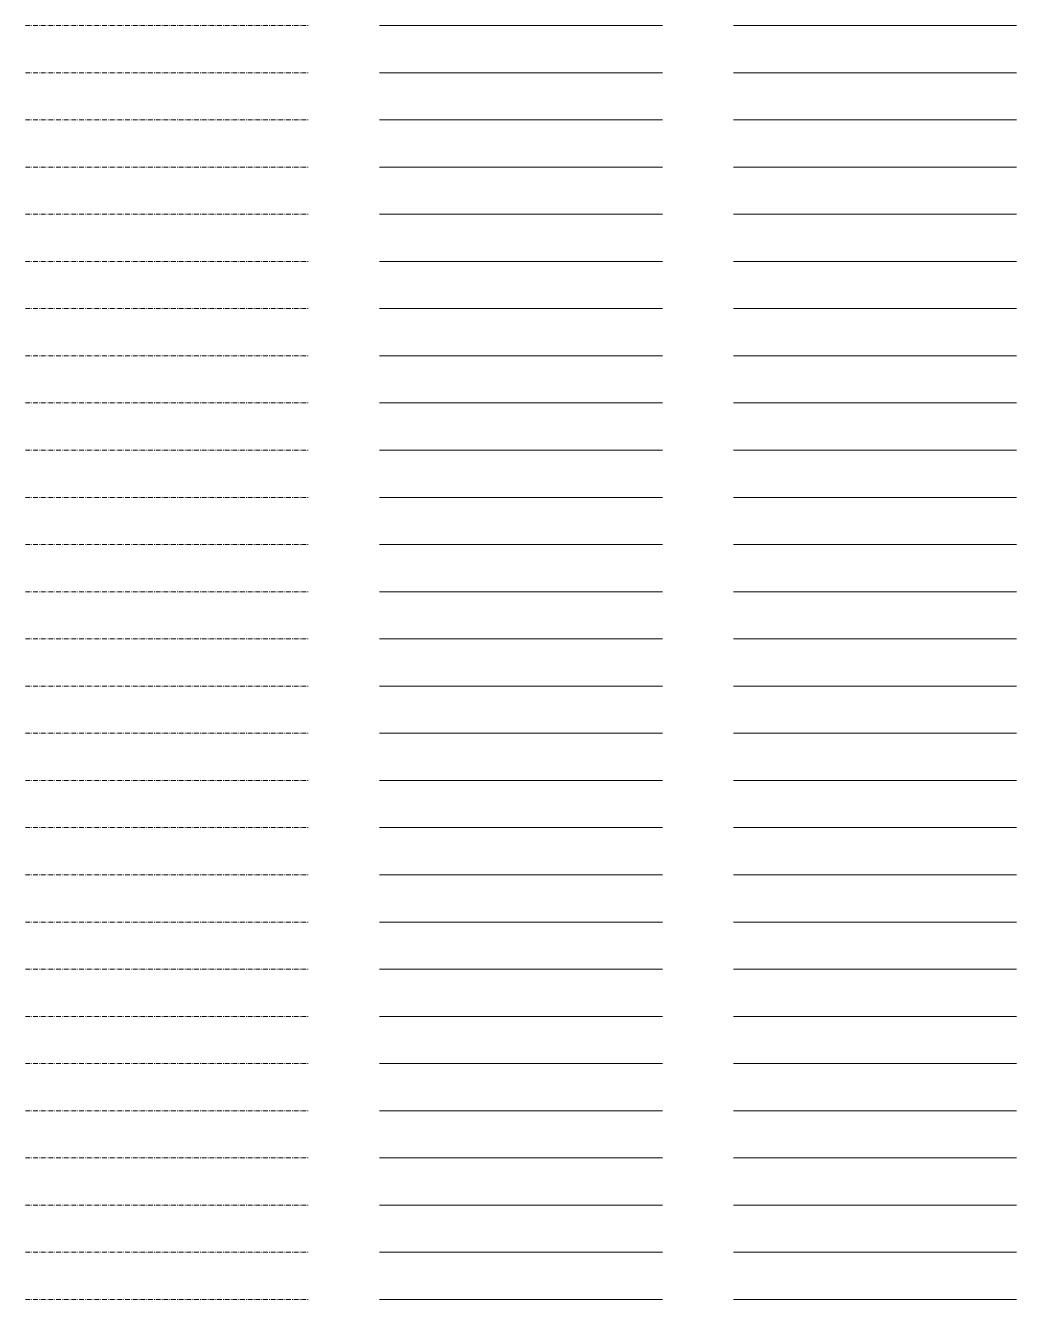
# Model space of a CAD drawing. Header units: metres. Extents: x -170 to 2070, y -13 to 17840.
# Drawn here: x 1650 to 2070, y 3340 to 3880 of the extents above; entities that cross this region are included whole.
import ezdxf
from ezdxf.lldxf.tags import DXFTag

# ---------------------------------------------------------------- set-up
doc = ezdxf.new("R2010")
doc.units = ezdxf.units.M
doc.linetypes.add('KL-VERLATEN-SO', pattern=[3.25, 2, -0.5, 0.25, -0.5])
for name, color, linetype, lineweight in [('B-OI-KL-ET_MS_AANSLUITNET_20 kV_3x240Alrm as35-(IN BEDRIJF)-G', 7, 'Continuous', 18), ('B-OI-KL-ET_MS_AANSLUITNET_20 kV_3x240Alrm as35-(RESERVE)-G', 7, 'KL-RESERVE-SO', 18), ('B-OI-KL-ET_MS_AANSLUITNET_20 kV_3x240Alrm as35-(VERLATEN)-G', 7, 'KL-VERLATEN-SO', 18), ('B-OI-KL-ET_MS_AANSLUITNET_20 kV_3x240Alrm as50-(IN BEDRIJF)-G', 7, 'Continuous', 18), ('B-OI-KL-ET_MS_AANSLUITNET_20 kV_3x240Alrm as50-(RESERVE)-G', 7, 'KL-RESERVE-SO', 18), ('B-OI-KL-ET_MS_AANSLUITNET_20 kV_3x240Alrm as50-(VERLATEN)-G', 7, 'KL-VERLATEN-SO', 18), ('B-OI-KL-ET_MS_AANSLUITNET_20 kV_3x95Alrm as50-(IN BEDRIJF)-G', 7, 'Continuous', 18), ('B-OI-KL-ET_MS_AANSLUITNET_20 kV_3x95Alrm as50-(RESERVE)-G', 7, 'KL-RESERVE-SO', 18), ('B-OI-KL-ET_MS_AANSLUITNET_20 kV_3x95Alrm as50-(VERLATEN)-G', 7, 'KL-VERLATEN-SO', 18), ('B-OI-KL-ET_MS_AANSLUITNET_20 kV_OVERIG-(IN BEDRIJF)-G', 7, 'Continuous', 18), ('B-OI-KL-ET_MS_AANSLUITNET_20 kV_OVERIG-(RESERVE)-G', 7, 'KL-RESERVE-SO', 18), ('B-OI-KL-ET_MS_AANSLUITNET_20 kV_OVERIG-(VERLATEN)-G', 7, 'KL-VERLATEN-SO', 18), ('B-OI-KL-ET_MS_AANSLUITNET_3 kV_1x240Alrm as25-(IN BEDRIJF)-G', 7, 'Continuous', 18), ('B-OI-KL-ET_MS_AANSLUITNET_3 kV_1x240Alrm as25-(RESERVE)-G', 7, 'KL-RESERVE-SO', 18), ('B-OI-KL-ET_MS_AANSLUITNET_3 kV_1x240Alrm as25-(VERLATEN)-G', 7, 'KL-VERLATEN-SO', 18), ('B-OI-KL-ET_MS_AANSLUITNET_3 kV_1x400Cu 50as-(IN BEDRIJF)-G', 7, 'Continuous', 18), ('B-OI-KL-ET_MS_AANSLUITNET_3 kV_1x400Cu 50as-(RESERVE)-G', 7, 'KL-RESERVE-SO', 18), ('B-OI-KL-ET_MS_AANSLUITNET_3 kV_1x400Cu 50as-(VERLATEN)-G', 7, 'KL-VERLATEN-SO', 18), ('B-OI-KL-ET_MS_AANSLUITNET_3 kV_1x630Alrm as35-(IN BEDRIJF)-G', 7, 'Continuous', 18), ('B-OI-KL-ET_MS_AANSLUITNET_3 kV_1x630Alrm as35-(RESERVE)-G', 7, 'KL-RESERVE-SO', 18), ('B-OI-KL-ET_MS_AANSLUITNET_3 kV_1x630Alrm as35-(VERLATEN)-G', 7, 'KL-VERLATEN-SO', 18), ('B-OI-KL-ET_MS_AANSLUITNET_3 kV_1x630Alrm as50-(IN BEDRIJF)-G', 7, 'Continuous', 18), ('B-OI-KL-ET_MS_AANSLUITNET_3 kV_1x630Alrm as50-(RESERVE)-G', 7, 'KL-RESERVE-SO', 18), ('B-OI-KL-ET_MS_AANSLUITNET_3 kV_1x630Alrm as50-(VERLATEN)-G', 7, 'KL-VERLATEN-SO', 18), ('B-OI-KL-ET_MS_AANSLUITNET_3 kV_1x630Cu as35-(IN BEDRIJF)-G', 7, 'Continuous', 18), ('B-OI-KL-ET_MS_AANSLUITNET_3 kV_1x630Cu as35-(RESERVE)-G', 7, 'KL-RESERVE-SO', 18), ('B-OI-KL-ET_MS_AANSLUITNET_3 kV_1x630Cu as35-(VERLATEN)-G', 7, 'KL-VERLATEN-SO', 18), ('B-OI-KL-ET_MS_AANSLUITNET_3 kV_1x630Cu as50-(IN BEDRIJF)-G', 7, 'Continuous', 18), ('B-OI-KL-ET_MS_AANSLUITNET_3 kV_1x630Cu as50-(RESERVE)-G', 7, 'KL-RESERVE-SO', 18), ('B-OI-KL-ET_MS_AANSLUITNET_3 kV_1x630Cu as50-(VERLATEN)-G', 7, 'KL-VERLATEN-SO', 18), ('B-OI-KL-ET_MS_AANSLUITNET_3 kV_1x630Cu as70-(IN BEDRIJF)-G', 7, 'Continuous', 18), ('B-OI-KL-ET_MS_AANSLUITNET_3 kV_1x630Cu as70-(RESERVE)-G', 7, 'KL-RESERVE-SO', 18), ('B-OI-KL-ET_MS_AANSLUITNET_3 kV_1x630Cu as70-(VERLATEN)-G', 7, 'KL-VERLATEN-SO', 18), ('B-OI-KL-ET_MS_AANSLUITNET_3 kV_1x800Alrm as35-(IN BEDRIJF)-G', 7, 'Continuous', 18), ('B-OI-KL-ET_MS_AANSLUITNET_3 kV_1x800Alrm as35-(RESERVE)-G', 7, 'KL-RESERVE-SO', 18), ('B-OI-KL-ET_MS_AANSLUITNET_3 kV_1x800Alrm as35-(VERLATEN)-G', 7, 'KL-VERLATEN-SO', 18), ('B-OI-KL-ET_MS_AANSLUITNET_3 kV_1x800Alrm as50-(IN BEDRIJF)-G', 7, 'Continuous', 18), ('B-OI-KL-ET_MS_AANSLUITNET_3 kV_1x800Alrm as50-(RESERVE)-G', 7, 'KL-RESERVE-SO', 18), ('B-OI-KL-ET_MS_AANSLUITNET_3 kV_1x800Alrm as50-(VERLATEN)-G', 7, 'KL-VERLATEN-SO', 18), ('B-OI-KL-ET_MS_AANSLUITNET_3 kV_3x240Alrm as35-(IN BEDRIJF)-G', 7, 'Continuous', 18), ('B-OI-KL-ET_MS_AANSLUITNET_3 kV_3x240Alrm as35-(RESERVE)-G', 7, 'KL-RESERVE-SO', 18), ('B-OI-KL-ET_MS_AANSLUITNET_3 kV_3x240Alrm as35-(VERLATEN)-G', 7, 'KL-VERLATEN-SO', 18), ('B-OI-KL-ET_MS_AANSLUITNET_3 kV_3x240Alrm as50-(IN BEDRIJF)-G', 7, 'Continuous', 18), ('B-OI-KL-ET_MS_AANSLUITNET_3 kV_3x240Alrm as50-(RESERVE)-G', 7, 'KL-RESERVE-SO', 18), ('B-OI-KL-ET_MS_AANSLUITNET_3 kV_3x240Alrm as50-(VERLATEN)-G', 7, 'KL-VERLATEN-SO', 18), ('B-OI-KL-ET_MS_AANSLUITNET_3 kV_3x95Alrm as50-(IN BEDRIJF)-G', 7, 'Continuous', 18), ('B-OI-KL-ET_MS_AANSLUITNET_3 kV_3x95Alrm as50-(RESERVE)-G', 7, 'KL-RESERVE-SO', 18), ('B-OI-KL-ET_MS_AANSLUITNET_3 kV_3x95Alrm as50-(VERLATEN)-G', 7, 'KL-VERLATEN-SO', 18), ('B-OI-KL-ET_MS_AANSLUITNET_3 kV_OVERIG-(IN BEDRIJF)-G', 7, 'Continuous', 18), ('B-OI-KL-ET_MS_AANSLUITNET_3 kV_OVERIG-(RESERVE)-G', 7, 'KL-RESERVE-SO', 18), ('B-OI-KL-ET_MS_AANSLUITNET_3 kV_OVERIG-(VERLATEN)-G', 7, 'KL-VERLATEN-SO', 18), ('B-OI-KL-ET_MS_AANSLUITNET_6 kV_1x240Alrm as25-(IN BEDRIJF)-G', 7, 'Continuous', 18), ('B-OI-KL-ET_MS_AANSLUITNET_6 kV_1x240Alrm as25-(RESERVE)-G', 7, 'KL-RESERVE-SO', 18), ('B-OI-KL-ET_MS_AANSLUITNET_6 kV_1x240Alrm as25-(VERLATEN)-G', 7, 'KL-VERLATEN-SO', 18), ('B-OI-KL-ET_MS_AANSLUITNET_6 kV_1x400Cu 50as-(IN BEDRIJF)-G', 7, 'Continuous', 18), ('B-OI-KL-ET_MS_AANSLUITNET_6 kV_1x400Cu 50as-(RESERVE)-G', 7, 'KL-RESERVE-SO', 18), ('B-OI-KL-ET_MS_AANSLUITNET_6 kV_1x400Cu 50as-(VERLATEN)-G', 7, 'KL-VERLATEN-SO', 18), ('B-OI-KL-ET_MS_AANSLUITNET_6 kV_1x630Alrm as35-(IN BEDRIJF)-G', 7, 'Continuous', 18), ('B-OI-KL-ET_MS_AANSLUITNET_6 kV_1x630Alrm as35-(RESERVE)-G', 7, 'KL-RESERVE-SO', 18), ('B-OI-KL-ET_MS_AANSLUITNET_6 kV_1x630Alrm as35-(VERLATEN)-G', 7, 'KL-VERLATEN-SO', 18), ('B-OI-KL-ET_MS_AANSLUITNET_6 kV_1x630Alrm as50-(IN BEDRIJF)-G', 7, 'Continuous', 18), ('B-OI-KL-ET_MS_AANSLUITNET_6 kV_1x630Alrm as50-(RESERVE)-G', 7, 'KL-RESERVE-SO', 18), ('B-OI-KL-ET_MS_AANSLUITNET_6 kV_1x630Alrm as50-(VERLATEN)-G', 7, 'KL-VERLATEN-SO', 18), ('B-OI-KL-ET_MS_AANSLUITNET_6 kV_1x630Cu as35-(IN BEDRIJF)-G', 7, 'Continuous', 18), ('B-OI-KL-ET_MS_AANSLUITNET_6 kV_1x630Cu as35-(RESERVE)-G', 7, 'KL-RESERVE-SO', 18), ('B-OI-KL-ET_MS_AANSLUITNET_6 kV_1x630Cu as35-(VERLATEN)-G', 7, 'KL-VERLATEN-SO', 18), ('B-OI-KL-ET_MS_AANSLUITNET_6 kV_1x630Cu as50-(IN BEDRIJF)-G', 7, 'Continuous', 18), ('B-OI-KL-ET_MS_AANSLUITNET_6 kV_1x630Cu as50-(RESERVE)-G', 7, 'KL-RESERVE-SO', 18), ('B-OI-KL-ET_MS_AANSLUITNET_6 kV_1x630Cu as50-(VERLATEN)-G', 7, 'KL-VERLATEN-SO', 18), ('B-OI-KL-ET_MS_AANSLUITNET_6 kV_1x630Cu as70-(IN BEDRIJF)-G', 7, 'Continuous', 18), ('B-OI-KL-ET_MS_AANSLUITNET_6 kV_1x630Cu as70-(RESERVE)-G', 7, 'KL-RESERVE-SO', 18), ('B-OI-KL-ET_MS_AANSLUITNET_6 kV_1x630Cu as70-(VERLATEN)-G', 7, 'KL-VERLATEN-SO', 18), ('B-OI-KL-ET_MS_AANSLUITNET_6 kV_1x800Alrm as35-(IN BEDRIJF)-G', 7, 'Continuous', 18), ('B-OI-KL-ET_MS_AANSLUITNET_6 kV_1x800Alrm as35-(RESERVE)-G', 7, 'KL-RESERVE-SO', 18), ('B-OI-KL-ET_MS_AANSLUITNET_6 kV_1x800Alrm as35-(VERLATEN)-G', 7, 'KL-VERLATEN-SO', 18), ('B-OI-KL-ET_MS_AANSLUITNET_6 kV_1x800Alrm as50-(IN BEDRIJF)-G', 7, 'Continuous', 18), ('B-OI-KL-ET_MS_AANSLUITNET_6 kV_1x800Alrm as50-(RESERVE)-G', 7, 'KL-RESERVE-SO', 18), ('B-OI-KL-ET_MS_AANSLUITNET_6 kV_1x800Alrm as50-(VERLATEN)-G', 7, 'KL-VERLATEN-SO', 18), ('B-OI-KL-ET_MS_AANSLUITNET_6 kV_3x240Alrm as35-(IN BEDRIJF)-G', 7, 'Continuous', 18), ('B-OI-KL-ET_MS_AANSLUITNET_6 kV_3x240Alrm as35-(RESERVE)-G', 7, 'KL-RESERVE-SO', 18), ('B-OI-KL-ET_MS_AANSLUITNET_6 kV_3x240Alrm as35-(VERLATEN)-G', 7, 'KL-VERLATEN-SO', 18), ('B-OI-KL-ET_MS_AANSLUITNET_6 kV_3x240Alrm as50-(IN BEDRIJF)-G', 7, 'Continuous', 18), ('B-OI-KL-ET_MS_AANSLUITNET_6 kV_3x240Alrm as50-(RESERVE)-G', 7, 'KL-RESERVE-SO', 18), ('B-OI-KL-ET_MS_AANSLUITNET_6 kV_3x240Alrm as50-(VERLATEN)-G', 7, 'KL-VERLATEN-SO', 18)]:
    doc.layers.add(name, color=color, linetype=linetype, lineweight=lineweight)
tags = doc.linetypes.add('KL-RESERVE-SO', pattern='A,7,-2,["RS",Standard,S=1,R=0,X=-1,Y=-0.5],-1.5', length=10.5).pattern_tags.tags
tags[6] = DXFTag(74, 10)

msp = doc.modelspace()

# ---------------------------------------------------------------- linework, layer by layer
at = {"layer": 'B-OI-KL-ET_MS_AANSLUITNET_20 kV_3x240Alrm as35-(IN BEDRIJF)-G'}
msp.add_line((1950, 3340), (2070, 3340), dxfattribs=at)
at = {"layer": 'B-OI-KL-ET_MS_AANSLUITNET_20 kV_3x240Alrm as35-(RESERVE)-G'}
msp.add_line((1800, 3340), (1920, 3340), dxfattribs=at)
at = {"layer": 'B-OI-KL-ET_MS_AANSLUITNET_20 kV_3x240Alrm as35-(VERLATEN)-G'}
msp.add_line((1650, 3340), (1770, 3340), dxfattribs=at)
at = {"layer": 'B-OI-KL-ET_MS_AANSLUITNET_20 kV_3x240Alrm as50-(IN BEDRIJF)-G'}
msp.add_line((1950, 3360), (2070, 3360), dxfattribs=at)
at = {"layer": 'B-OI-KL-ET_MS_AANSLUITNET_20 kV_3x240Alrm as50-(RESERVE)-G'}
msp.add_line((1800, 3360), (1920, 3360), dxfattribs=at)
at = {"layer": 'B-OI-KL-ET_MS_AANSLUITNET_20 kV_3x240Alrm as50-(VERLATEN)-G'}
msp.add_line((1650, 3360), (1770, 3360), dxfattribs=at)
at = {"layer": 'B-OI-KL-ET_MS_AANSLUITNET_20 kV_3x95Alrm as50-(IN BEDRIJF)-G'}
msp.add_line((1950, 3380), (2070, 3380), dxfattribs=at)
at = {"layer": 'B-OI-KL-ET_MS_AANSLUITNET_20 kV_3x95Alrm as50-(RESERVE)-G'}
msp.add_line((1800, 3380), (1920, 3380), dxfattribs=at)
at = {"layer": 'B-OI-KL-ET_MS_AANSLUITNET_20 kV_3x95Alrm as50-(VERLATEN)-G'}
msp.add_line((1650, 3380), (1770, 3380), dxfattribs=at)
at = {"layer": 'B-OI-KL-ET_MS_AANSLUITNET_20 kV_OVERIG-(IN BEDRIJF)-G'}
msp.add_line((1950, 3400), (2070, 3400), dxfattribs=at)
at = {"layer": 'B-OI-KL-ET_MS_AANSLUITNET_20 kV_OVERIG-(RESERVE)-G'}
msp.add_line((1800, 3400), (1920, 3400), dxfattribs=at)
at = {"layer": 'B-OI-KL-ET_MS_AANSLUITNET_20 kV_OVERIG-(VERLATEN)-G'}
msp.add_line((1650, 3400), (1770, 3400), dxfattribs=at)
at = {"layer": 'B-OI-KL-ET_MS_AANSLUITNET_3 kV_1x240Alrm as25-(IN BEDRIJF)-G'}
msp.add_line((1950, 3420), (2070, 3420), dxfattribs=at)
at = {"layer": 'B-OI-KL-ET_MS_AANSLUITNET_3 kV_1x240Alrm as25-(RESERVE)-G'}
msp.add_line((1800, 3420), (1920, 3420), dxfattribs=at)
at = {"layer": 'B-OI-KL-ET_MS_AANSLUITNET_3 kV_1x240Alrm as25-(VERLATEN)-G'}
msp.add_line((1650, 3420), (1770, 3420), dxfattribs=at)
at = {"layer": 'B-OI-KL-ET_MS_AANSLUITNET_3 kV_1x400Cu 50as-(IN BEDRIJF)-G'}
msp.add_line((1950, 3440), (2070, 3440), dxfattribs=at)
at = {"layer": 'B-OI-KL-ET_MS_AANSLUITNET_3 kV_1x400Cu 50as-(RESERVE)-G'}
msp.add_line((1800, 3440), (1920, 3440), dxfattribs=at)
at = {"layer": 'B-OI-KL-ET_MS_AANSLUITNET_3 kV_1x400Cu 50as-(VERLATEN)-G'}
msp.add_line((1650, 3440), (1770, 3440), dxfattribs=at)
at = {"layer": 'B-OI-KL-ET_MS_AANSLUITNET_3 kV_1x630Alrm as35-(IN BEDRIJF)-G'}
msp.add_line((1950, 3460), (2070, 3460), dxfattribs=at)
at = {"layer": 'B-OI-KL-ET_MS_AANSLUITNET_3 kV_1x630Alrm as35-(RESERVE)-G'}
msp.add_line((1800, 3460), (1920, 3460), dxfattribs=at)
at = {"layer": 'B-OI-KL-ET_MS_AANSLUITNET_3 kV_1x630Alrm as35-(VERLATEN)-G'}
msp.add_line((1650, 3460), (1770, 3460), dxfattribs=at)
at = {"layer": 'B-OI-KL-ET_MS_AANSLUITNET_3 kV_1x630Alrm as50-(IN BEDRIJF)-G'}
msp.add_line((1950, 3480), (2070, 3480), dxfattribs=at)
at = {"layer": 'B-OI-KL-ET_MS_AANSLUITNET_3 kV_1x630Alrm as50-(RESERVE)-G'}
msp.add_line((1800, 3480), (1920, 3480), dxfattribs=at)
at = {"layer": 'B-OI-KL-ET_MS_AANSLUITNET_3 kV_1x630Alrm as50-(VERLATEN)-G'}
msp.add_line((1650, 3480), (1770, 3480), dxfattribs=at)
at = {"layer": 'B-OI-KL-ET_MS_AANSLUITNET_3 kV_1x630Cu as35-(IN BEDRIJF)-G'}
msp.add_line((1950, 3500), (2070, 3500), dxfattribs=at)
at = {"layer": 'B-OI-KL-ET_MS_AANSLUITNET_3 kV_1x630Cu as35-(RESERVE)-G'}
msp.add_line((1800, 3500), (1920, 3500), dxfattribs=at)
at = {"layer": 'B-OI-KL-ET_MS_AANSLUITNET_3 kV_1x630Cu as35-(VERLATEN)-G'}
msp.add_line((1650, 3500), (1770, 3500), dxfattribs=at)
at = {"layer": 'B-OI-KL-ET_MS_AANSLUITNET_3 kV_1x630Cu as50-(IN BEDRIJF)-G'}
msp.add_line((1950, 3520), (2070, 3520), dxfattribs=at)
at = {"layer": 'B-OI-KL-ET_MS_AANSLUITNET_3 kV_1x630Cu as50-(RESERVE)-G'}
msp.add_line((1800, 3520), (1920, 3520), dxfattribs=at)
at = {"layer": 'B-OI-KL-ET_MS_AANSLUITNET_3 kV_1x630Cu as50-(VERLATEN)-G'}
msp.add_line((1650, 3520), (1770, 3520), dxfattribs=at)
at = {"layer": 'B-OI-KL-ET_MS_AANSLUITNET_3 kV_1x630Cu as70-(IN BEDRIJF)-G'}
msp.add_line((1950, 3540), (2070, 3540), dxfattribs=at)
at = {"layer": 'B-OI-KL-ET_MS_AANSLUITNET_3 kV_1x630Cu as70-(RESERVE)-G'}
msp.add_line((1800, 3540), (1920, 3540), dxfattribs=at)
at = {"layer": 'B-OI-KL-ET_MS_AANSLUITNET_3 kV_1x630Cu as70-(VERLATEN)-G'}
msp.add_line((1650, 3540), (1770, 3540), dxfattribs=at)
at = {"layer": 'B-OI-KL-ET_MS_AANSLUITNET_3 kV_1x800Alrm as35-(IN BEDRIJF)-G'}
msp.add_line((1950, 3560), (2070, 3560), dxfattribs=at)
at = {"layer": 'B-OI-KL-ET_MS_AANSLUITNET_3 kV_1x800Alrm as35-(RESERVE)-G'}
msp.add_line((1800, 3560), (1920, 3560), dxfattribs=at)
at = {"layer": 'B-OI-KL-ET_MS_AANSLUITNET_3 kV_1x800Alrm as35-(VERLATEN)-G'}
msp.add_line((1650, 3560), (1770, 3560), dxfattribs=at)
at = {"layer": 'B-OI-KL-ET_MS_AANSLUITNET_3 kV_1x800Alrm as50-(IN BEDRIJF)-G'}
msp.add_line((1950, 3580), (2070, 3580), dxfattribs=at)
at = {"layer": 'B-OI-KL-ET_MS_AANSLUITNET_3 kV_1x800Alrm as50-(RESERVE)-G'}
msp.add_line((1800, 3580), (1920, 3580), dxfattribs=at)
at = {"layer": 'B-OI-KL-ET_MS_AANSLUITNET_3 kV_1x800Alrm as50-(VERLATEN)-G'}
msp.add_line((1650, 3580), (1770, 3580), dxfattribs=at)
at = {"layer": 'B-OI-KL-ET_MS_AANSLUITNET_3 kV_3x240Alrm as35-(IN BEDRIJF)-G'}
msp.add_line((1950, 3600), (2070, 3600), dxfattribs=at)
at = {"layer": 'B-OI-KL-ET_MS_AANSLUITNET_3 kV_3x240Alrm as35-(RESERVE)-G'}
msp.add_line((1800, 3600), (1920, 3600), dxfattribs=at)
at = {"layer": 'B-OI-KL-ET_MS_AANSLUITNET_3 kV_3x240Alrm as35-(VERLATEN)-G'}
msp.add_line((1650, 3600), (1770, 3600), dxfattribs=at)
at = {"layer": 'B-OI-KL-ET_MS_AANSLUITNET_3 kV_3x240Alrm as50-(IN BEDRIJF)-G'}
msp.add_line((1950, 3620), (2070, 3620), dxfattribs=at)
at = {"layer": 'B-OI-KL-ET_MS_AANSLUITNET_3 kV_3x240Alrm as50-(RESERVE)-G'}
msp.add_line((1800, 3620), (1920, 3620), dxfattribs=at)
at = {"layer": 'B-OI-KL-ET_MS_AANSLUITNET_3 kV_3x240Alrm as50-(VERLATEN)-G'}
msp.add_line((1650, 3620), (1770, 3620), dxfattribs=at)
at = {"layer": 'B-OI-KL-ET_MS_AANSLUITNET_3 kV_3x95Alrm as50-(IN BEDRIJF)-G'}
msp.add_line((1950, 3640), (2070, 3640), dxfattribs=at)
at = {"layer": 'B-OI-KL-ET_MS_AANSLUITNET_3 kV_3x95Alrm as50-(RESERVE)-G'}
msp.add_line((1800, 3640), (1920, 3640), dxfattribs=at)
at = {"layer": 'B-OI-KL-ET_MS_AANSLUITNET_3 kV_3x95Alrm as50-(VERLATEN)-G'}
msp.add_line((1650, 3640), (1770, 3640), dxfattribs=at)
at = {"layer": 'B-OI-KL-ET_MS_AANSLUITNET_3 kV_OVERIG-(IN BEDRIJF)-G'}
msp.add_line((1950, 3660), (2070, 3660), dxfattribs=at)
at = {"layer": 'B-OI-KL-ET_MS_AANSLUITNET_3 kV_OVERIG-(RESERVE)-G'}
msp.add_line((1800, 3660), (1920, 3660), dxfattribs=at)
at = {"layer": 'B-OI-KL-ET_MS_AANSLUITNET_3 kV_OVERIG-(VERLATEN)-G'}
msp.add_line((1650, 3660), (1770, 3660), dxfattribs=at)
at = {"layer": 'B-OI-KL-ET_MS_AANSLUITNET_6 kV_1x240Alrm as25-(IN BEDRIJF)-G'}
msp.add_line((1950, 3680), (2070, 3680), dxfattribs=at)
at = {"layer": 'B-OI-KL-ET_MS_AANSLUITNET_6 kV_1x240Alrm as25-(RESERVE)-G'}
msp.add_line((1800, 3680), (1920, 3680), dxfattribs=at)
at = {"layer": 'B-OI-KL-ET_MS_AANSLUITNET_6 kV_1x240Alrm as25-(VERLATEN)-G'}
msp.add_line((1650, 3680), (1770, 3680), dxfattribs=at)
at = {"layer": 'B-OI-KL-ET_MS_AANSLUITNET_6 kV_1x400Cu 50as-(IN BEDRIJF)-G'}
msp.add_line((1950, 3700), (2070, 3700), dxfattribs=at)
at = {"layer": 'B-OI-KL-ET_MS_AANSLUITNET_6 kV_1x400Cu 50as-(RESERVE)-G'}
msp.add_line((1800, 3700), (1920, 3700), dxfattribs=at)
at = {"layer": 'B-OI-KL-ET_MS_AANSLUITNET_6 kV_1x400Cu 50as-(VERLATEN)-G'}
msp.add_line((1650, 3700), (1770, 3700), dxfattribs=at)
at = {"layer": 'B-OI-KL-ET_MS_AANSLUITNET_6 kV_1x630Alrm as35-(IN BEDRIJF)-G'}
msp.add_line((1950, 3720), (2070, 3720), dxfattribs=at)
at = {"layer": 'B-OI-KL-ET_MS_AANSLUITNET_6 kV_1x630Alrm as35-(RESERVE)-G'}
msp.add_line((1800, 3720), (1920, 3720), dxfattribs=at)
at = {"layer": 'B-OI-KL-ET_MS_AANSLUITNET_6 kV_1x630Alrm as35-(VERLATEN)-G'}
msp.add_line((1650, 3720), (1770, 3720), dxfattribs=at)
at = {"layer": 'B-OI-KL-ET_MS_AANSLUITNET_6 kV_1x630Alrm as50-(IN BEDRIJF)-G'}
msp.add_line((1950, 3740), (2070, 3740), dxfattribs=at)
at = {"layer": 'B-OI-KL-ET_MS_AANSLUITNET_6 kV_1x630Alrm as50-(RESERVE)-G'}
msp.add_line((1800, 3740), (1920, 3740), dxfattribs=at)
at = {"layer": 'B-OI-KL-ET_MS_AANSLUITNET_6 kV_1x630Alrm as50-(VERLATEN)-G'}
msp.add_line((1650, 3740), (1770, 3740), dxfattribs=at)
at = {"layer": 'B-OI-KL-ET_MS_AANSLUITNET_6 kV_1x630Cu as35-(IN BEDRIJF)-G'}
msp.add_line((1950, 3760), (2070, 3760), dxfattribs=at)
at = {"layer": 'B-OI-KL-ET_MS_AANSLUITNET_6 kV_1x630Cu as35-(RESERVE)-G'}
msp.add_line((1800, 3760), (1920, 3760), dxfattribs=at)
at = {"layer": 'B-OI-KL-ET_MS_AANSLUITNET_6 kV_1x630Cu as35-(VERLATEN)-G'}
msp.add_line((1650, 3760), (1770, 3760), dxfattribs=at)
at = {"layer": 'B-OI-KL-ET_MS_AANSLUITNET_6 kV_1x630Cu as50-(IN BEDRIJF)-G'}
msp.add_line((1950, 3780), (2070, 3780), dxfattribs=at)
at = {"layer": 'B-OI-KL-ET_MS_AANSLUITNET_6 kV_1x630Cu as50-(RESERVE)-G'}
msp.add_line((1800, 3780), (1920, 3780), dxfattribs=at)
at = {"layer": 'B-OI-KL-ET_MS_AANSLUITNET_6 kV_1x630Cu as50-(VERLATEN)-G'}
msp.add_line((1650, 3780), (1770, 3780), dxfattribs=at)
at = {"layer": 'B-OI-KL-ET_MS_AANSLUITNET_6 kV_1x630Cu as70-(IN BEDRIJF)-G'}
msp.add_line((1950, 3800), (2070, 3800), dxfattribs=at)
at = {"layer": 'B-OI-KL-ET_MS_AANSLUITNET_6 kV_1x630Cu as70-(RESERVE)-G'}
msp.add_line((1800, 3800), (1920, 3800), dxfattribs=at)
at = {"layer": 'B-OI-KL-ET_MS_AANSLUITNET_6 kV_1x630Cu as70-(VERLATEN)-G'}
msp.add_line((1650, 3800), (1770, 3800), dxfattribs=at)
at = {"layer": 'B-OI-KL-ET_MS_AANSLUITNET_6 kV_1x800Alrm as35-(IN BEDRIJF)-G'}
msp.add_line((1950, 3820), (2070, 3820), dxfattribs=at)
at = {"layer": 'B-OI-KL-ET_MS_AANSLUITNET_6 kV_1x800Alrm as35-(RESERVE)-G'}
msp.add_line((1800, 3820), (1920, 3820), dxfattribs=at)
at = {"layer": 'B-OI-KL-ET_MS_AANSLUITNET_6 kV_1x800Alrm as35-(VERLATEN)-G'}
msp.add_line((1650, 3820), (1770, 3820), dxfattribs=at)
at = {"layer": 'B-OI-KL-ET_MS_AANSLUITNET_6 kV_1x800Alrm as50-(IN BEDRIJF)-G'}
msp.add_line((1950, 3840), (2070, 3840), dxfattribs=at)
at = {"layer": 'B-OI-KL-ET_MS_AANSLUITNET_6 kV_1x800Alrm as50-(RESERVE)-G'}
msp.add_line((1800, 3840), (1920, 3840), dxfattribs=at)
at = {"layer": 'B-OI-KL-ET_MS_AANSLUITNET_6 kV_1x800Alrm as50-(VERLATEN)-G'}
msp.add_line((1650, 3840), (1770, 3840), dxfattribs=at)
at = {"layer": 'B-OI-KL-ET_MS_AANSLUITNET_6 kV_3x240Alrm as35-(IN BEDRIJF)-G'}
msp.add_line((1950, 3860), (2070, 3860), dxfattribs=at)
at = {"layer": 'B-OI-KL-ET_MS_AANSLUITNET_6 kV_3x240Alrm as35-(RESERVE)-G'}
msp.add_line((1800, 3860), (1920, 3860), dxfattribs=at)
at = {"layer": 'B-OI-KL-ET_MS_AANSLUITNET_6 kV_3x240Alrm as35-(VERLATEN)-G'}
msp.add_line((1650, 3860), (1770, 3860), dxfattribs=at)
at = {"layer": 'B-OI-KL-ET_MS_AANSLUITNET_6 kV_3x240Alrm as50-(IN BEDRIJF)-G'}
msp.add_line((1950, 3880), (2070, 3880), dxfattribs=at)
at = {"layer": 'B-OI-KL-ET_MS_AANSLUITNET_6 kV_3x240Alrm as50-(RESERVE)-G'}
msp.add_line((1800, 3880), (1920, 3880), dxfattribs=at)
at = {"layer": 'B-OI-KL-ET_MS_AANSLUITNET_6 kV_3x240Alrm as50-(VERLATEN)-G'}
msp.add_line((1650, 3880), (1770, 3880), dxfattribs=at)

doc.saveas('drawing.dxf')
